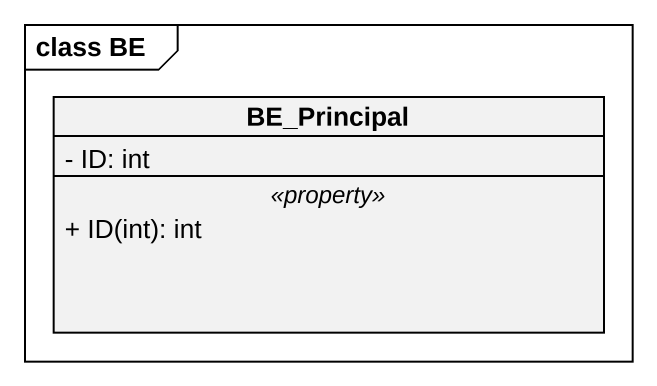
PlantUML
@startuml
mainframe class BE
hide circle
hide empty members
skinparam classAttributeIconSize 0
class BE_Principal {
  - ID: int
  .. <<property>> ..
  + ID(int): int
}
@enduml
